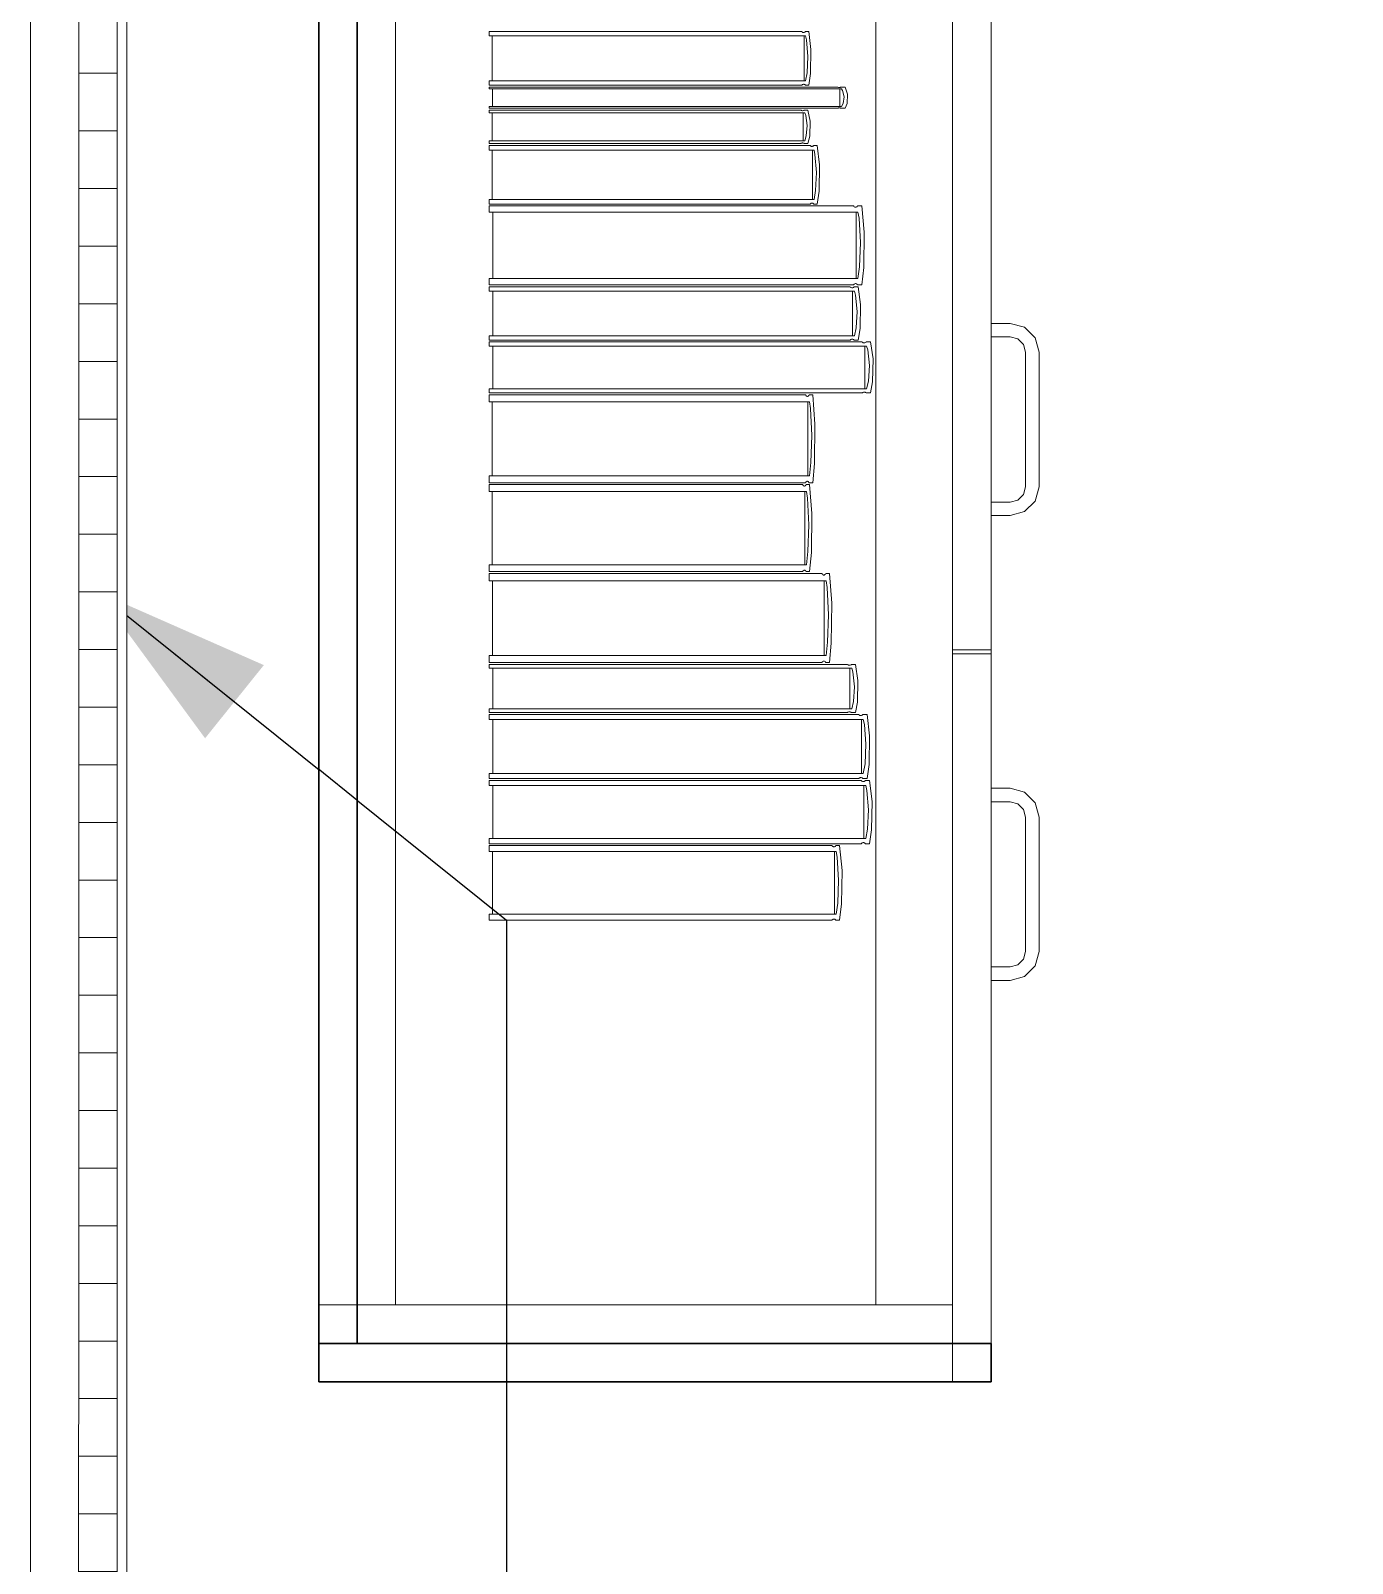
# Model space of a CAD drawing. Header units: inches. Extents: x -19 to 5698, y -728 to 92.
# Drawn here: x 394.27 to 394.958, y 11.044 to 11.842 of the extents above; entities that cross this region are included whole.
import ezdxf

# ---------------------------------------------------------------- set-up
doc = ezdxf.new("R2010")
doc.units = ezdxf.units.IN
doc.header["$MEASUREMENT"] = 0
doc.set_wipeout_variables(frame=1)
doc.linetypes.add('Wipeout_Contour', pattern=[1, 0, -1])
doc.layers.get('0').update_dxf_attribs({"color": 61})
for name, color, linetype in [('02 _ ARQ _ ZON _ Espacio.3D', 7, 'Continuous'), ('Acabado - Muros', 7, 'Continuous'), ('Interior - Mobiliario', 7, 'Continuous'), ('Notas - Etiquetas', 7, 'Continuous')]:
    doc.layers.add(name, color=color, linetype=linetype)
doc.dimstyles.new('Estilo_Generado__8', dxfattribs={"dimtxt": 0.18, "dimasz": 0.0912, "dimexe": 0.18, "dimexo": 0.0625, "dimgap": 0, "dimtad": 0, "dimtih": 1, "dimtoh": 1, "dimdec": 4, "dimzin": 0, "dimdsep": 46, "dimcen": 0.09, "dimadec": 0, "dimazin": 0, "dimtfac": 1, "dimtdec": 4, "dimtmove": 0, "dimatfit": 3, "dimldrblk": 'ARROWHEAD_5', "dimfxl": 1, "dimtolj": 1, "dimtzin": 0, "dimarcsym": 0})

# ---------------------------------------------------------------- blocks, each defined once
blk = doc.blocks.new('ARROWHEAD_5')
at = {"linetype": 'Continuous', "lineweight": 0}
blk.add_hatch(color=0, dxfattribs=at).paths.add_polyline_path([(-1, 0.2679), (0, 0), (-1, -0.2679)])
at = {"color": 0, "linetype": 'Continuous', "lineweight": 0}
blk.add_line((0, 0), (-1, 0), dxfattribs=at)

msp = doc.modelspace()

# ---------------------------------------------------------------- linework, layer by layer
at = {"layer": '02 _ ARQ _ ZON _ Espacio.3D', "color": 254, "linetype": 'Continuous', "lineweight": 0, "flags": 128}
msp.add_lwpolyline([(400.07004, 7.35094), (400.07006, 8.1), (400.29503, 8.1), (400.29503, 16.5), (400.07006, 16.5), (400.07003, 17.35), (394.17005, 17.3498), (394.17005, 16.90015), (393.57006, 16.9), (393.57005, 16.29989), (393.12005, 16.29989), (393.12005, 15.4), (394.32004, 15.4), (394.32008, 7.7), (396.82566, 7.70001), (396.82566, 7.35)], close=True, dxfattribs=at)
at = {"layer": 'Interior - Mobiliario', "color": 175, "linetype": 'Continuous', "lineweight": 13}
for p, q in [((394.44004, 12.61879), (394.44004, 11.15879)), ((394.75004, 11.15879), (394.75004, 12.61879)), ((394.46004, 11.17879), (394.46004, 12.59879)), ((394.71004, 12.59879), (394.71004, 11.17879)), ((394.75004, 11.17879), (394.75004, 12.59879)), ((394.75004, 11.87879), (394.75004, 11.51979)), ((394.77004, 11.87879), (394.77004, 11.51979)), ((394.67152, 11.84172), (394.50869, 11.84172)), ((394.50869, 11.84172), (394.50869, 11.83949)), ((394.67161, 11.84161), (394.67152, 11.84172)), ((394.67182, 11.84144), (394.67161, 11.84161)), ((394.67336, 11.84172), (394.67323, 11.84157)), ((394.67517, 11.84172), (394.67336, 11.84172)), ((394.67629, 11.83242), (394.67517, 11.84172)), ((394.50869, 11.83949), (394.67351, 11.83949)), ((394.51036, 11.83949), (394.51036, 11.81607)), ((394.67205, 11.84133), (394.67182, 11.84144)), ((394.67229, 11.84126), (394.67205, 11.84133)), ((394.67254, 11.84126), (394.67229, 11.84126)), ((394.67278, 11.84131), (394.67254, 11.84126)), ((394.67268, 11.81607), (394.67268, 11.83949)), ((394.67301, 11.84141), (394.67278, 11.84131)), ((394.67323, 11.84157), (394.67301, 11.84141)), ((394.67351, 11.83949), (394.674, 11.83738)), ((394.674, 11.83738), (394.6747, 11.82883)), ((394.6747, 11.82883), (394.67427, 11.82025)), ((394.67608, 11.81996), (394.67629, 11.83242)), ((394.67427, 11.82025), (394.67351, 11.81607)), ((394.67517, 11.81384), (394.67608, 11.81996)), ((394.67351, 11.81607), (394.50869, 11.81607)), ((394.50869, 11.81607), (394.50869, 11.81384)), ((394.50869, 11.81384), (394.67152, 11.81384)), ((394.69003, 11.81284), (394.50869, 11.81284)), ((394.50869, 11.81284), (394.50869, 11.81196)), ((394.50869, 11.81196), (394.69224, 11.81196)), ((394.51055, 11.81196), (394.51055, 11.80271)), ((394.67152, 11.81384), (394.67166, 11.81399)), ((394.67166, 11.81399), (394.67187, 11.81415)), ((394.67187, 11.81415), (394.6721, 11.81426)), ((394.6721, 11.81426), (394.67235, 11.81431)), ((394.67235, 11.81431), (394.67259, 11.8143)), ((394.67259, 11.8143), (394.67283, 11.81424)), ((394.67283, 11.81424), (394.67306, 11.81412)), ((394.67306, 11.81412), (394.67327, 11.81395)), ((394.67327, 11.81395), (394.67336, 11.81384)), ((394.67336, 11.81384), (394.67517, 11.81384)), ((394.69013, 11.8128), (394.69003, 11.81284)), ((394.69036, 11.81273), (394.69013, 11.8128)), ((394.69062, 11.81269), (394.69036, 11.81273)), ((394.69089, 11.81266), (394.69062, 11.81269)), ((394.69116, 11.81266), (394.69089, 11.81266)), ((394.69143, 11.81268), (394.69116, 11.81266)), ((394.69131, 11.80271), (394.69131, 11.81196)), ((394.69169, 11.81272), (394.69143, 11.81268)), ((394.69193, 11.81278), (394.69169, 11.81272)), ((394.69208, 11.81284), (394.69193, 11.81278)), ((394.69409, 11.81284), (394.69208, 11.81284)), ((394.69224, 11.81196), (394.69279, 11.81113)), ((394.69279, 11.81113), (394.69356, 11.80775)), ((394.69534, 11.80917), (394.69409, 11.81284)), ((394.69224, 11.80271), (394.50869, 11.80271)), ((394.50869, 11.80271), (394.50869, 11.80183)), ((394.50869, 11.80183), (394.69003, 11.80183)), ((394.69003, 11.80183), (394.69018, 11.80189)), ((394.69018, 11.80189), (394.69042, 11.80195)), ((394.69042, 11.80195), (394.69068, 11.80199)), ((394.69068, 11.80199), (394.69095, 11.80201)), ((394.69095, 11.80201), (394.69122, 11.80201)), ((394.69122, 11.80201), (394.69149, 11.80198)), ((394.69149, 11.80198), (394.69174, 11.80194)), ((394.69174, 11.80194), (394.69198, 11.80187)), ((394.69198, 11.80187), (394.69208, 11.80183)), ((394.69208, 11.80183), (394.69409, 11.80183)), ((394.69309, 11.80436), (394.69224, 11.80271)), ((394.69356, 11.80775), (394.69309, 11.80436)), ((394.69409, 11.80183), (394.69511, 11.80424)), ((394.69511, 11.80424), (394.69534, 11.80917)), ((394.67107, 11.80083), (394.50869, 11.80083)), ((394.50869, 11.80083), (394.50869, 11.79944)), ((394.50869, 11.79944), (394.67305, 11.79944)), ((394.51035, 11.79944), (394.51035, 11.78486)), ((394.67116, 11.80076), (394.67107, 11.80083)), ((394.67137, 11.80066), (394.67116, 11.80076)), ((394.6716, 11.80058), (394.67137, 11.80066)), ((394.67184, 11.80054), (394.6716, 11.80058)), ((394.67208, 11.80054), (394.67184, 11.80054)), ((394.67232, 11.80057), (394.67208, 11.80054)), ((394.67222, 11.78486), (394.67222, 11.79944)), ((394.67256, 11.80064), (394.67232, 11.80057)), ((394.67277, 11.80074), (394.67256, 11.80064)), ((394.67291, 11.80083), (394.67277, 11.80074)), ((394.67471, 11.80083), (394.67291, 11.80083)), ((394.67305, 11.79944), (394.67354, 11.79812)), ((394.67354, 11.79812), (394.67424, 11.7928)), ((394.67583, 11.79504), (394.67471, 11.80083)), ((394.67562, 11.78728), (394.67583, 11.79504)), ((394.67381, 11.78746), (394.67305, 11.78486)), ((394.67424, 11.7928), (394.67381, 11.78746)), ((394.67471, 11.78347), (394.67562, 11.78728)), ((394.67305, 11.78486), (394.50869, 11.78486)), ((394.50869, 11.78486), (394.50869, 11.78347)), ((394.50869, 11.78347), (394.67107, 11.78347)), ((394.67583, 11.78247), (394.50869, 11.78247)), ((394.50869, 11.78247), (394.50869, 11.78003)), ((394.50869, 11.78003), (394.67788, 11.78003)), ((394.5104, 11.78003), (394.5104, 11.7544)), ((394.67107, 11.78347), (394.6712, 11.78356)), ((394.6712, 11.78356), (394.67142, 11.78366)), ((394.67142, 11.78366), (394.67165, 11.78373)), ((394.67165, 11.78373), (394.67189, 11.78376)), ((394.67189, 11.78376), (394.67214, 11.78375)), ((394.67214, 11.78375), (394.67238, 11.78371)), ((394.67238, 11.78371), (394.6726, 11.78364)), ((394.6726, 11.78364), (394.67281, 11.78353)), ((394.67281, 11.78353), (394.67291, 11.78347)), ((394.67291, 11.78347), (394.67471, 11.78347)), ((394.67593, 11.78235), (394.67583, 11.78247)), ((394.67614, 11.78216), (394.67593, 11.78235)), ((394.67638, 11.78203), (394.67614, 11.78216)), ((394.67663, 11.78196), (394.67638, 11.78203)), ((394.67688, 11.78196), (394.67663, 11.78196)), ((394.67713, 11.78201), (394.67688, 11.78196)), ((394.67702, 11.7544), (394.67702, 11.78003)), ((394.67737, 11.78213), (394.67713, 11.78201)), ((394.67759, 11.7823), (394.67737, 11.78213)), ((394.67773, 11.78247), (394.67759, 11.7823)), ((394.67958, 11.78247), (394.67773, 11.78247)), ((394.67788, 11.78003), (394.67838, 11.77771)), ((394.68073, 11.77229), (394.67958, 11.78247)), ((394.67838, 11.77771), (394.6791, 11.76836)), ((394.68052, 11.75865), (394.68073, 11.77229)), ((394.6791, 11.76836), (394.67866, 11.75897)), ((394.67788, 11.7544), (394.50869, 11.7544)), ((394.50869, 11.7544), (394.50869, 11.75196)), ((394.67866, 11.75897), (394.67788, 11.7544)), ((394.67958, 11.75196), (394.68052, 11.75865)), ((394.50869, 11.75196), (394.67583, 11.75196)), ((394.69843, 11.75096), (394.50869, 11.75096)), ((394.50869, 11.75096), (394.50869, 11.74767)), ((394.50869, 11.74767), (394.70075, 11.74767)), ((394.51063, 11.74767), (394.51063, 11.71311)), ((394.67583, 11.75196), (394.67597, 11.75212)), ((394.67597, 11.75212), (394.6762, 11.7523)), ((394.6762, 11.7523), (394.67643, 11.75241)), ((394.67643, 11.75241), (394.67668, 11.75247)), ((394.67668, 11.75247), (394.67693, 11.75246)), ((394.67693, 11.75246), (394.67718, 11.75239)), ((394.67718, 11.75239), (394.67742, 11.75226)), ((394.67742, 11.75226), (394.67763, 11.75208)), ((394.67763, 11.75208), (394.67773, 11.75196)), ((394.67773, 11.75196), (394.67958, 11.75196)), ((394.69854, 11.7508), (394.69843, 11.75096)), ((394.69879, 11.75055), (394.69854, 11.7508)), ((394.69905, 11.75037), (394.69879, 11.75055)), ((394.69933, 11.75028), (394.69905, 11.75037)), ((394.69962, 11.75027), (394.69933, 11.75028)), ((394.6999, 11.75035), (394.69962, 11.75027)), ((394.69978, 11.71311), (394.69978, 11.74767)), ((394.70017, 11.7505), (394.6999, 11.75035)), ((394.70042, 11.75074), (394.70017, 11.7505)), ((394.70058, 11.75096), (394.70042, 11.75074)), ((394.70269, 11.75096), (394.70058, 11.75096)), ((394.70075, 11.74767), (394.70133, 11.74455)), ((394.70399, 11.73724), (394.70269, 11.75096)), ((394.70133, 11.74455), (394.70214, 11.73194)), ((394.70214, 11.73194), (394.70164, 11.71928)), ((394.70375, 11.71885), (394.70399, 11.73724)), ((394.70164, 11.71928), (394.70075, 11.71311)), ((394.70269, 11.70982), (394.70375, 11.71885)), ((394.70075, 11.71311), (394.50869, 11.71311)), ((394.50869, 11.71311), (394.50869, 11.70982)), ((394.50869, 11.70982), (394.69843, 11.70982)), ((394.69663, 11.70882), (394.50869, 11.70882)), ((394.50869, 11.70882), (394.50869, 11.70661)), ((394.50869, 11.70661), (394.69893, 11.70661)), ((394.51061, 11.70661), (394.51061, 11.68337)), ((394.69674, 11.70872), (394.69663, 11.70882)), ((394.69698, 11.70855), (394.69674, 11.70872)), ((394.69725, 11.70843), (394.69698, 11.70855)), ((394.69752, 11.70837), (394.69725, 11.70843)), ((394.69781, 11.70836), (394.69752, 11.70837)), ((394.69809, 11.70841), (394.69781, 11.70836)), ((394.69797, 11.68337), (394.69797, 11.70661)), ((394.69836, 11.70852), (394.69809, 11.70841)), ((394.6986, 11.70868), (394.69836, 11.70852)), ((394.69843, 11.70982), (394.69859, 11.71004)), ((394.69859, 11.71004), (394.69884, 11.71028)), ((394.69876, 11.70882), (394.6986, 11.70868)), ((394.70085, 11.70882), (394.69876, 11.70882)), ((394.69884, 11.71028), (394.69911, 11.71044)), ((394.69893, 11.70661), (394.6995, 11.70451)), ((394.69911, 11.71044), (394.6994, 11.71051)), ((394.6994, 11.71051), (394.69968, 11.7105)), ((394.69968, 11.7105), (394.69996, 11.71041)), ((394.69996, 11.71041), (394.70023, 11.71023)), ((394.70023, 11.71023), (394.70048, 11.70998)), ((394.70048, 11.70998), (394.70058, 11.70982)), ((394.70058, 11.70982), (394.70269, 11.70982)), ((394.70214, 11.6996), (394.70085, 11.70882)), ((394.6995, 11.70451), (394.7003, 11.69603)), ((394.7019, 11.68722), (394.70214, 11.6996)), ((394.7003, 11.69603), (394.69981, 11.68751)), ((394.69893, 11.68337), (394.50869, 11.68337)), ((394.50869, 11.68337), (394.50869, 11.68115)), ((394.69981, 11.68751), (394.69893, 11.68337)), ((394.70085, 11.68115), (394.7019, 11.68722)), ((394.78004, 11.68979), (394.77004, 11.68979)), ((394.77004, 11.68979), (394.77004, 11.68279)), ((394.77004, 11.68279), (394.78004, 11.68279)), ((394.78754, 11.68779), (394.78004, 11.68979)), ((394.78004, 11.68279), (394.78404, 11.68172)), ((394.79303, 11.68229), (394.78754, 11.68779)), ((394.79504, 11.67479), (394.79303, 11.68229)), ((394.50869, 11.68115), (394.69663, 11.68115)), ((394.70291, 11.68015), (394.50869, 11.68015)), ((394.50869, 11.68015), (394.50869, 11.67803)), ((394.50869, 11.67803), (394.70528, 11.67803)), ((394.51068, 11.67803), (394.51068, 11.65571)), ((394.69663, 11.68115), (394.69679, 11.6813)), ((394.69679, 11.6813), (394.69704, 11.68146)), ((394.69704, 11.68146), (394.69731, 11.68157)), ((394.69731, 11.68157), (394.69759, 11.68162)), ((394.69759, 11.68162), (394.69787, 11.68161)), ((394.69787, 11.68161), (394.69815, 11.68155)), ((394.69815, 11.68155), (394.69841, 11.68143)), ((394.69841, 11.68143), (394.69866, 11.68126)), ((394.69866, 11.68126), (394.69876, 11.68115)), ((394.69876, 11.68115), (394.70085, 11.68115)), ((394.70302, 11.68005), (394.70291, 11.68015)), ((394.70327, 11.67989), (394.70302, 11.68005)), ((394.70354, 11.67978), (394.70327, 11.67989)), ((394.70383, 11.67972), (394.70354, 11.67978)), ((394.70412, 11.67971), (394.70383, 11.67972)), ((394.70441, 11.67976), (394.70412, 11.67971)), ((394.70429, 11.65571), (394.70429, 11.67803)), ((394.70469, 11.67986), (394.70441, 11.67976)), ((394.70495, 11.68001), (394.70469, 11.67986)), ((394.70511, 11.68015), (394.70495, 11.68001)), ((394.70727, 11.68015), (394.70511, 11.68015)), ((394.70528, 11.67803), (394.70587, 11.67601)), ((394.70587, 11.67601), (394.7067, 11.66787)), ((394.7086, 11.67129), (394.70727, 11.68015)), ((394.78404, 11.68172), (394.78696, 11.67879)), ((394.78696, 11.67879), (394.78804, 11.67479)), ((394.78804, 11.67479), (394.78804, 11.60479)), ((394.79504, 11.60479), (394.79504, 11.67479)), ((394.7067, 11.66787), (394.70619, 11.65969)), ((394.70835, 11.65941), (394.7086, 11.67129)), ((394.70619, 11.65969), (394.70528, 11.65571)), ((394.70727, 11.65358), (394.70835, 11.65941)), ((394.70528, 11.65571), (394.50869, 11.65571)), ((394.50869, 11.65571), (394.50869, 11.65358)), ((394.50869, 11.65358), (394.70291, 11.65358)), ((394.67349, 11.65258), (394.50869, 11.65258)), ((394.50869, 11.65258), (394.50869, 11.64893)), ((394.67358, 11.65241), (394.67349, 11.65258)), ((394.67379, 11.65213), (394.67358, 11.65241)), ((394.67402, 11.65194), (394.67379, 11.65213)), ((394.67427, 11.65183), (394.67402, 11.65194)), ((394.67452, 11.65182), (394.67427, 11.65183)), ((394.67476, 11.6519), (394.67452, 11.65182)), ((394.675, 11.65208), (394.67476, 11.6519)), ((394.67521, 11.65234), (394.675, 11.65208)), ((394.67535, 11.65258), (394.67521, 11.65234)), ((394.67718, 11.65258), (394.67535, 11.65258)), ((394.67832, 11.63734), (394.67718, 11.65258)), ((394.70291, 11.65358), (394.70307, 11.65373)), ((394.70307, 11.65373), (394.70333, 11.65388)), ((394.70333, 11.65388), (394.70361, 11.65398)), ((394.70361, 11.65398), (394.7039, 11.65403)), ((394.7039, 11.65403), (394.70419, 11.65402)), ((394.70419, 11.65402), (394.70448, 11.65396)), ((394.70448, 11.65396), (394.70475, 11.65385)), ((394.70475, 11.65385), (394.705, 11.65369)), ((394.705, 11.65369), (394.70511, 11.65358)), ((394.70511, 11.65358), (394.70727, 11.65358)), ((394.50869, 11.64893), (394.6755, 11.64893)), ((394.51038, 11.64893), (394.51038, 11.61052)), ((394.67466, 11.61052), (394.67466, 11.64893)), ((394.6755, 11.64893), (394.676, 11.64546)), ((394.676, 11.64546), (394.6767, 11.63144)), ((394.67811, 11.61689), (394.67832, 11.63734)), ((394.6767, 11.63144), (394.67627, 11.61736)), ((394.6755, 11.61052), (394.50869, 11.61052)), ((394.50869, 11.61052), (394.50869, 11.60686)), ((394.67627, 11.61736), (394.6755, 11.61052)), ((394.67718, 11.60686), (394.67811, 11.61689)), ((394.50869, 11.60686), (394.67349, 11.60686)), ((394.67195, 11.60586), (394.50869, 11.60586)), ((394.50869, 11.60586), (394.50869, 11.60223)), ((394.50869, 11.60223), (394.67395, 11.60223)), ((394.51036, 11.60223), (394.51036, 11.5642)), ((394.67204, 11.60568), (394.67195, 11.60586)), ((394.67225, 11.60541), (394.67204, 11.60568)), ((394.67248, 11.60521), (394.67225, 11.60541)), ((394.67273, 11.60511), (394.67248, 11.60521)), ((394.67297, 11.6051), (394.67273, 11.60511)), ((394.67321, 11.60518), (394.67297, 11.6051)), ((394.67311, 11.5642), (394.67311, 11.60223)), ((394.67345, 11.60536), (394.67321, 11.60518)), ((394.67366, 11.60561), (394.67345, 11.60536)), ((394.67349, 11.60686), (394.67362, 11.6071)), ((394.67362, 11.6071), (394.67384, 11.60736)), ((394.6738, 11.60586), (394.67366, 11.60561)), ((394.67561, 11.60586), (394.6738, 11.60586)), ((394.67384, 11.60736), (394.67408, 11.60754)), ((394.67395, 11.60223), (394.67444, 11.5988)), ((394.67408, 11.60754), (394.67432, 11.60762)), ((394.67432, 11.60762), (394.67457, 11.60761)), ((394.67457, 11.60761), (394.67481, 11.60751)), ((394.67481, 11.60751), (394.67505, 11.60731)), ((394.67505, 11.60731), (394.67526, 11.60703)), ((394.67526, 11.60703), (394.67535, 11.60686)), ((394.67535, 11.60686), (394.67718, 11.60686)), ((394.67674, 11.59076), (394.67561, 11.60586)), ((394.78804, 11.60479), (394.78696, 11.60079)), ((394.79303, 11.59729), (394.79504, 11.60479)), ((394.67444, 11.5988), (394.67514, 11.58492)), ((394.77004, 11.59679), (394.77004, 11.58979)), ((394.78004, 11.59679), (394.77004, 11.59679)), ((394.78404, 11.59787), (394.78004, 11.59679)), ((394.78696, 11.60079), (394.78404, 11.59787)), ((394.78754, 11.5918), (394.79303, 11.59729)), ((394.67653, 11.5705), (394.67674, 11.59076)), ((394.77004, 11.58979), (394.78004, 11.58979)), ((394.78004, 11.58979), (394.78754, 11.5918)), ((394.67514, 11.58492), (394.67471, 11.57098)), ((394.67471, 11.57098), (394.67395, 11.5642)), ((394.67561, 11.56057), (394.67653, 11.5705)), ((394.67395, 11.5642), (394.50869, 11.5642)), ((394.50869, 11.5642), (394.50869, 11.56057)), ((394.50869, 11.56057), (394.67195, 11.56057)), ((394.682, 11.55957), (394.50869, 11.55957)), ((394.50869, 11.55957), (394.50869, 11.55587)), ((394.50869, 11.55587), (394.68412, 11.55587)), ((394.51047, 11.55587), (394.51047, 11.51697)), ((394.67195, 11.56057), (394.67209, 11.56082)), ((394.67209, 11.56082), (394.6723, 11.56107)), ((394.6723, 11.56107), (394.67254, 11.56125)), ((394.67254, 11.56125), (394.67278, 11.56133)), ((394.67278, 11.56133), (394.67303, 11.56132)), ((394.67303, 11.56132), (394.67327, 11.56122)), ((394.67327, 11.56122), (394.6735, 11.56102)), ((394.6735, 11.56102), (394.67371, 11.56075)), ((394.67371, 11.56075), (394.6738, 11.56057)), ((394.6738, 11.56057), (394.67561, 11.56057)), ((394.6821, 11.55939), (394.682, 11.55957)), ((394.68232, 11.55911), (394.6821, 11.55939)), ((394.68256, 11.55892), (394.68232, 11.55911)), ((394.68282, 11.55881), (394.68256, 11.55892)), ((394.68308, 11.5588), (394.68282, 11.55881)), ((394.68334, 11.55888), (394.68308, 11.5588)), ((394.68323, 11.51697), (394.68323, 11.55587)), ((394.68359, 11.55906), (394.68334, 11.55888)), ((394.68381, 11.55932), (394.68359, 11.55906)), ((394.68396, 11.55957), (394.68381, 11.55932)), ((394.68589, 11.55957), (394.68396, 11.55957)), ((394.68412, 11.55587), (394.68464, 11.55236)), ((394.68708, 11.54413), (394.68589, 11.55957)), ((394.68464, 11.55236), (394.68538, 11.53816)), ((394.68686, 11.52342), (394.68708, 11.54413)), ((394.68538, 11.53816), (394.68493, 11.5239)), ((394.68493, 11.5239), (394.68412, 11.51697)), ((394.68589, 11.51326), (394.68686, 11.52342)), ((394.68412, 11.51697), (394.50869, 11.51697)), ((394.50869, 11.51697), (394.50869, 11.51326)), ((394.77004, 11.51979), (394.75004, 11.51979)), ((394.77004, 11.51779), (394.75004, 11.51779)), ((394.50869, 11.51326), (394.682, 11.51326)), ((394.69527, 11.51226), (394.50869, 11.51226)), ((394.50869, 11.51226), (394.50869, 11.51026)), ((394.50869, 11.51026), (394.69754, 11.51026)), ((394.5106, 11.51026), (394.5106, 11.48921)), ((394.682, 11.51326), (394.68214, 11.51351)), ((394.68214, 11.51351), (394.68237, 11.51378)), ((394.68237, 11.51378), (394.68262, 11.51395)), ((394.68262, 11.51395), (394.68288, 11.51404)), ((394.68288, 11.51404), (394.68314, 11.51403)), ((394.68314, 11.51403), (394.68339, 11.51392)), ((394.68339, 11.51392), (394.68364, 11.51373)), ((394.68364, 11.51373), (394.68386, 11.51344)), ((394.68386, 11.51344), (394.68396, 11.51326)), ((394.68396, 11.51326), (394.68589, 11.51326)), ((394.69537, 11.51217), (394.69527, 11.51226)), ((394.69561, 11.51201), (394.69537, 11.51217)), ((394.69587, 11.51191), (394.69561, 11.51201)), ((394.69615, 11.51185), (394.69587, 11.51191)), ((394.69643, 11.51185), (394.69615, 11.51185)), ((394.69671, 11.51189), (394.69643, 11.51185)), ((394.69659, 11.48921), (394.69659, 11.51026)), ((394.69697, 11.51199), (394.69671, 11.51189)), ((394.69722, 11.51213), (394.69697, 11.51199)), ((394.69738, 11.51226), (394.69722, 11.51213)), ((394.69945, 11.51226), (394.69738, 11.51226)), ((394.69754, 11.51026), (394.69811, 11.50836)), ((394.69811, 11.50836), (394.69891, 11.50068)), ((394.70073, 11.50391), (394.69945, 11.51226)), ((394.69891, 11.50068), (394.69842, 11.49296)), ((394.7005, 11.4927), (394.70073, 11.50391)), ((394.69842, 11.49296), (394.69754, 11.48921)), ((394.69945, 11.48721), (394.7005, 11.4927)), ((394.69754, 11.48921), (394.50869, 11.48921)), ((394.50869, 11.48921), (394.50869, 11.48721)), ((394.50869, 11.48721), (394.69527, 11.48721)), ((394.70118, 11.48621), (394.50869, 11.48621)), ((394.50869, 11.48621), (394.50869, 11.48353)), ((394.50869, 11.48353), (394.70353, 11.48353)), ((394.51066, 11.48353), (394.51066, 11.45548)), ((394.69527, 11.48721), (394.69542, 11.48734)), ((394.69542, 11.48734), (394.69567, 11.48748)), ((394.69567, 11.48748), (394.69593, 11.48758)), ((394.69593, 11.48758), (394.69621, 11.48762)), ((394.69621, 11.48762), (394.69649, 11.48762)), ((394.69649, 11.48762), (394.69677, 11.48756)), ((394.69677, 11.48756), (394.69703, 11.48746)), ((394.69703, 11.48746), (394.69727, 11.4873)), ((394.69727, 11.4873), (394.69738, 11.48721)), ((394.69738, 11.48721), (394.69945, 11.48721)), ((394.70129, 11.48608), (394.70118, 11.48621)), ((394.70153, 11.48587), (394.70129, 11.48608)), ((394.7018, 11.48573), (394.70153, 11.48587)), ((394.70209, 11.48566), (394.7018, 11.48573)), ((394.70238, 11.48565), (394.70209, 11.48566)), ((394.70266, 11.48571), (394.70238, 11.48565)), ((394.70254, 11.45548), (394.70254, 11.48353)), ((394.70294, 11.48584), (394.70266, 11.48571)), ((394.70319, 11.48603), (394.70294, 11.48584)), ((394.70336, 11.48621), (394.70319, 11.48603)), ((394.70549, 11.48621), (394.70336, 11.48621)), ((394.70353, 11.48353), (394.70411, 11.481)), ((394.70682, 11.47507), (394.70549, 11.48621)), ((394.70411, 11.481), (394.70493, 11.47076)), ((394.70657, 11.46013), (394.70682, 11.47507)), ((394.70493, 11.47076), (394.70443, 11.46048)), ((394.70443, 11.46048), (394.70353, 11.45548)), ((394.70549, 11.45281), (394.70657, 11.46013)), ((394.70353, 11.45548), (394.50869, 11.45548)), ((394.50869, 11.45548), (394.50869, 11.45281)), ((394.50869, 11.45281), (394.70118, 11.45281)), ((394.70246, 11.45181), (394.50869, 11.45181)), ((394.50869, 11.45181), (394.50869, 11.44918)), ((394.70118, 11.45281), (394.70134, 11.45299)), ((394.70134, 11.45299), (394.70159, 11.45318)), ((394.70159, 11.45318), (394.70187, 11.45331)), ((394.70187, 11.45331), (394.70215, 11.45337)), ((394.70215, 11.45337), (394.70244, 11.45336)), ((394.70244, 11.45336), (394.70273, 11.45328)), ((394.70257, 11.45168), (394.70246, 11.45181)), ((394.70282, 11.45148), (394.70257, 11.45168)), ((394.70273, 11.45328), (394.703, 11.45314)), ((394.70309, 11.45134), (394.70282, 11.45148)), ((394.703, 11.45314), (394.70325, 11.45294)), ((394.70338, 11.45127), (394.70309, 11.45134)), ((394.70325, 11.45294), (394.70336, 11.45281)), ((394.70336, 11.45281), (394.70549, 11.45281)), ((394.70367, 11.45126), (394.70338, 11.45127)), ((394.70396, 11.45132), (394.70367, 11.45126)), ((394.70423, 11.45145), (394.70396, 11.45132)), ((394.70449, 11.45163), (394.70423, 11.45145)), ((394.70465, 11.45181), (394.70449, 11.45163)), ((394.7068, 11.45181), (394.70465, 11.45181)), ((394.70813, 11.44085), (394.7068, 11.45181)), ((394.50869, 11.44918), (394.70482, 11.44918)), ((394.51067, 11.44918), (394.51067, 11.42157)), ((394.70383, 11.42157), (394.70383, 11.44918)), ((394.70482, 11.44918), (394.70541, 11.44669)), ((394.70541, 11.44669), (394.70624, 11.43661)), ((394.77004, 11.44779), (394.78004, 11.44779)), ((394.77004, 11.44079), (394.77004, 11.44779)), ((394.78004, 11.44779), (394.78754, 11.44579)), ((394.78754, 11.44579), (394.79303, 11.44029)), ((394.70624, 11.43661), (394.70573, 11.42649)), ((394.70789, 11.42615), (394.70813, 11.44085)), ((394.78004, 11.44079), (394.77004, 11.44079)), ((394.78404, 11.43972), (394.78004, 11.44079)), ((394.78696, 11.43679), (394.78404, 11.43972)), ((394.78804, 11.43279), (394.78696, 11.43679)), ((394.79303, 11.44029), (394.79504, 11.43279)), ((394.78804, 11.36279), (394.78804, 11.43279)), ((394.79504, 11.43279), (394.79504, 11.36279)), ((394.70482, 11.42157), (394.50869, 11.42157)), ((394.50869, 11.42157), (394.50869, 11.41894)), ((394.50869, 11.41894), (394.70246, 11.41894)), ((394.70246, 11.41894), (394.70262, 11.41912)), ((394.70262, 11.41912), (394.70287, 11.4193)), ((394.70287, 11.4193), (394.70315, 11.41943)), ((394.70315, 11.41943), (394.70344, 11.41949)), ((394.70344, 11.41949), (394.70373, 11.41948)), ((394.70373, 11.41948), (394.70402, 11.41941)), ((394.70402, 11.41941), (394.70429, 11.41927)), ((394.70429, 11.41927), (394.70454, 11.41907)), ((394.70454, 11.41907), (394.70465, 11.41894)), ((394.70465, 11.41894), (394.7068, 11.41894)), ((394.70573, 11.42649), (394.70482, 11.42157)), ((394.7068, 11.41894), (394.70789, 11.42615)), ((394.68722, 11.41794), (394.50869, 11.41794)), ((394.50869, 11.41794), (394.50869, 11.41483)), ((394.50869, 11.41483), (394.6894, 11.41483)), ((394.51052, 11.41483), (394.51052, 11.38218)), ((394.68732, 11.41779), (394.68722, 11.41794)), ((394.68755, 11.41755), (394.68732, 11.41779)), ((394.6878, 11.41739), (394.68755, 11.41755)), ((394.68806, 11.4173), (394.6878, 11.41739)), ((394.68833, 11.41729), (394.68806, 11.4173)), ((394.6886, 11.41736), (394.68833, 11.41729)), ((394.68849, 11.38218), (394.68849, 11.41483)), ((394.68885, 11.41751), (394.6886, 11.41736)), ((394.68909, 11.41773), (394.68885, 11.41751)), ((394.68924, 11.41794), (394.68909, 11.41773)), ((394.69122, 11.41794), (394.68924, 11.41794)), ((394.6894, 11.41483), (394.68994, 11.41188)), ((394.68994, 11.41188), (394.6907, 11.39996)), ((394.69245, 11.40498), (394.69122, 11.41794)), ((394.69222, 11.38759), (394.69245, 11.40498)), ((394.6907, 11.39996), (394.69024, 11.388)), ((394.69024, 11.388), (394.6894, 11.38218)), ((394.69122, 11.37907), (394.69222, 11.38759)), ((394.6894, 11.38218), (394.50869, 11.38218)), ((394.50869, 11.38218), (394.50869, 11.37907)), ((394.50869, 11.37907), (394.68722, 11.37907)), ((394.68722, 11.37907), (394.68737, 11.37928)), ((394.68737, 11.37928), (394.6876, 11.3795)), ((394.6876, 11.3795), (394.68786, 11.37965)), ((394.68786, 11.37965), (394.68812, 11.37972)), ((394.68812, 11.37972), (394.68839, 11.37971)), ((394.68839, 11.37971), (394.68866, 11.37962)), ((394.68866, 11.37962), (394.68891, 11.37946)), ((394.68891, 11.37946), (394.68914, 11.37922)), ((394.68914, 11.37922), (394.68924, 11.37907)), ((394.68924, 11.37907), (394.69122, 11.37907)), ((394.78004, 11.35479), (394.78404, 11.35587)), ((394.78404, 11.35587), (394.78696, 11.35879)), ((394.78696, 11.35879), (394.78804, 11.36279)), ((394.79303, 11.35529), (394.78754, 11.3498)), ((394.79504, 11.36279), (394.79303, 11.35529)), ((394.77004, 11.35479), (394.78004, 11.35479)), ((394.77004, 11.34779), (394.77004, 11.35479)), ((394.78004, 11.34779), (394.77004, 11.34779)), ((394.78754, 11.3498), (394.78004, 11.34779)), ((394.46004, 11.17879), (394.71004, 11.17879)), ((394.71004, 11.17879), (394.75004, 11.17879)), ((394.44004, 11.15879), (394.75004, 11.15879))]:
    msp.add_line(p, q, dxfattribs=at)

# ---------------------------------------------------------------- next in the draw order: wipeouts: each hides what was drawn before it
at = {"color": 254, "linetype": 'Wipeout_Contour', "lineweight": 0, "ltscale": 12962.75194}
msp.add_wipeout([(394.44004, 11.15879), (394.44004, 12.61879), (394.42004, 12.61879), (394.42004, 11.15879)], dxfattribs=at).dxf.layer = 'Interior - Mobiliario'

# ---------------------------------------------------------------- next in the draw order: linework, layer by layer
at = {"layer": 'Interior - Mobiliario', "color": 175, "linetype": 'Continuous', "lineweight": 30}
for p, q in [((394.42004, 12.61879), (394.42004, 11.15879)), ((394.44004, 12.61879), (394.44004, 11.15879)), ((394.44004, 11.15879), (394.42004, 11.15879))]:
    msp.add_line(p, q, dxfattribs=at)
at = {"layer": 'Interior - Mobiliario', "color": 175, "linetype": 'Continuous', "lineweight": 13}
for p, q in [((394.42004, 12.61879), (394.42004, 11.15879)), ((394.44004, 11.15879), (394.44004, 12.61879)), ((394.42004, 12.59879), (394.42004, 11.17879)), ((394.42004, 11.17879), (394.46004, 11.17879)), ((394.42004, 11.15879), (394.44004, 11.15879))]:
    msp.add_line(p, q, dxfattribs=at)

# ---------------------------------------------------------------- next in the draw order: wipeouts: each hides what was drawn before it
at = {"color": 254, "linetype": 'Wipeout_Contour', "lineweight": 0, "ltscale": 12963.401087}
msp.add_wipeout([(394.77004, 11.13879), (394.77004, 11.15879), (394.42004, 11.15879), (394.42004, 11.13879)], dxfattribs=at).dxf.layer = 'Interior - Mobiliario'

# ---------------------------------------------------------------- next in the draw order: linework, layer by layer
at = {"layer": 'Interior - Mobiliario', "color": 175, "linetype": 'Continuous', "lineweight": 13}
for p, q in [((394.42004, 11.13879), (394.42004, 12.63879)), ((394.77004, 12.63879), (394.77004, 11.13879)), ((394.42004, 12.61879), (394.42004, 11.15879)), ((394.44004, 12.61879), (394.44004, 11.15879)), ((394.44004, 12.61879), (394.44004, 11.15879)), ((394.44004, 12.61879), (394.44004, 11.15879)), ((394.75004, 11.15879), (394.75004, 12.61879)), ((394.75004, 11.15879), (394.75004, 12.61879)), ((394.77004, 11.15879), (394.77004, 12.61879)), ((394.77004, 11.15879), (394.77004, 12.61879)), ((394.75004, 11.15879), (394.75004, 11.51779)), ((394.77004, 11.15879), (394.77004, 11.51779)), ((394.42004, 11.17879), (394.42004, 11.13879)), ((394.75004, 11.13879), (394.75004, 11.17879)), ((394.42004, 11.15879), (394.42004, 11.13879)), ((394.77004, 11.15879), (394.42004, 11.15879)), ((394.42004, 11.15879), (394.77004, 11.15879)), ((394.44004, 11.15879), (394.77004, 11.15879)), ((394.44004, 11.15879), (394.75004, 11.15879)), ((394.44004, 11.15879), (394.75004, 11.15879)), ((394.77004, 11.15879), (394.75004, 11.15879)), ((394.77004, 11.13879), (394.77004, 11.15879)), ((394.42004, 11.13879), (394.77004, 11.13879)), ((394.42004, 11.13879), (394.75004, 11.13879)), ((394.77004, 11.13879), (394.42004, 11.13879))]:
    msp.add_line(p, q, dxfattribs=at)
at = {"layer": 'Interior - Mobiliario', "color": 175, "linetype": 'Continuous', "lineweight": 30}
for p, q in [((394.77004, 11.15879), (394.42004, 11.15879)), ((394.42004, 11.15879), (394.42004, 11.13879)), ((394.77004, 11.15879), (394.77004, 11.13879)), ((394.77004, 11.13879), (394.42004, 11.13879))]:
    msp.add_line(p, q, dxfattribs=at)

# ---------------------------------------------------------------- next in the draw order: leaders
at = {"layer": 'Notas - Etiquetas', "color": 144, "linetype": 'Continuous', "lineweight": 13, "annotation_type": 0, "has_hookline": 1, "hookline_direction": 1, "text_width": 1.94817, "horizontal_direction": (1e-06, 1, 0)}
msp.add_leader([(394.30504, 11.54997), (394.51786, 11.37907), (394.51785, 8.90901)], dimstyle='Estilo_Generado__8', dxfattribs=at)

# ---------------------------------------------------------------- next in the draw order: wipeouts: each hides what was drawn before it
at = {"color": 254, "linetype": 'Wipeout_Contour', "lineweight": 0, "ltscale": 19443.6172}
msp.add_wipeout([(394.27005, 12.19994), (394.27004, 10.04994), (394.32004, 10.04994), (394.32005, 12.18344), (394.28705, 12.18344), (394.28705, 12.19994)], dxfattribs=at).dxf.layer = 'Acabado - Muros'

# ---------------------------------------------------------------- next in the draw order: linework, layer by layer
at = {"layer": 'Acabado - Muros', "color": 251, "linetype": 'Continuous', "lineweight": 13, "flags": 128}
for points in [[(394.27005, 10.04994), (394.27005, 12.19994), (394.27005, 14.34994)], [(394.32005, 10.04994), (394.32005, 12.18344)]]:
    msp.add_lwpolyline(points, dxfattribs=at)

# ---------------------------------------------------------------- next in the draw order: wipeouts: each hides what was drawn before it
at = {"color": 254, "linetype": 'Wipeout_Contour', "lineweight": 0, "ltscale": 12962.241387}
msp.add_wipeout([(394.31505, 12.18344), (394.29505, 12.18344), (394.29504, 10.04994), (394.31504, 10.04994)], dxfattribs=at).dxf.layer = 'Acabado - Muros'

# ---------------------------------------------------------------- next in the draw order: hatches: boundary and pattern name
at = {"layer": 'Acabado - Muros', "linetype": 'Continuous', "lineweight": 0}
h = msp.add_hatch(dxfattribs=at)
h.set_pattern_fill('CONTRACHAPADO_0002', color=254, style=0, pattern_type=2)
h.set_pattern_definition([(0, (370.000076, 2e-08), (0, 0.03), [])])
h.paths.add_polyline_path([(394.31505, 12.18344), (394.29505, 12.18344), (394.29504, 10.04994), (394.31504, 10.04994)])

# ---------------------------------------------------------------- next in the draw order: linework, layer by layer
at = {"layer": 'Acabado - Muros', "color": 7, "linetype": 'Continuous', "lineweight": 13, "flags": 128}
msp.add_lwpolyline([(394.31505, 12.18344), (394.29505, 12.18344), (394.29504, 10.04994), (394.31504, 10.04994)], close=True, dxfattribs=at)

doc.saveas('drawing.dxf')
